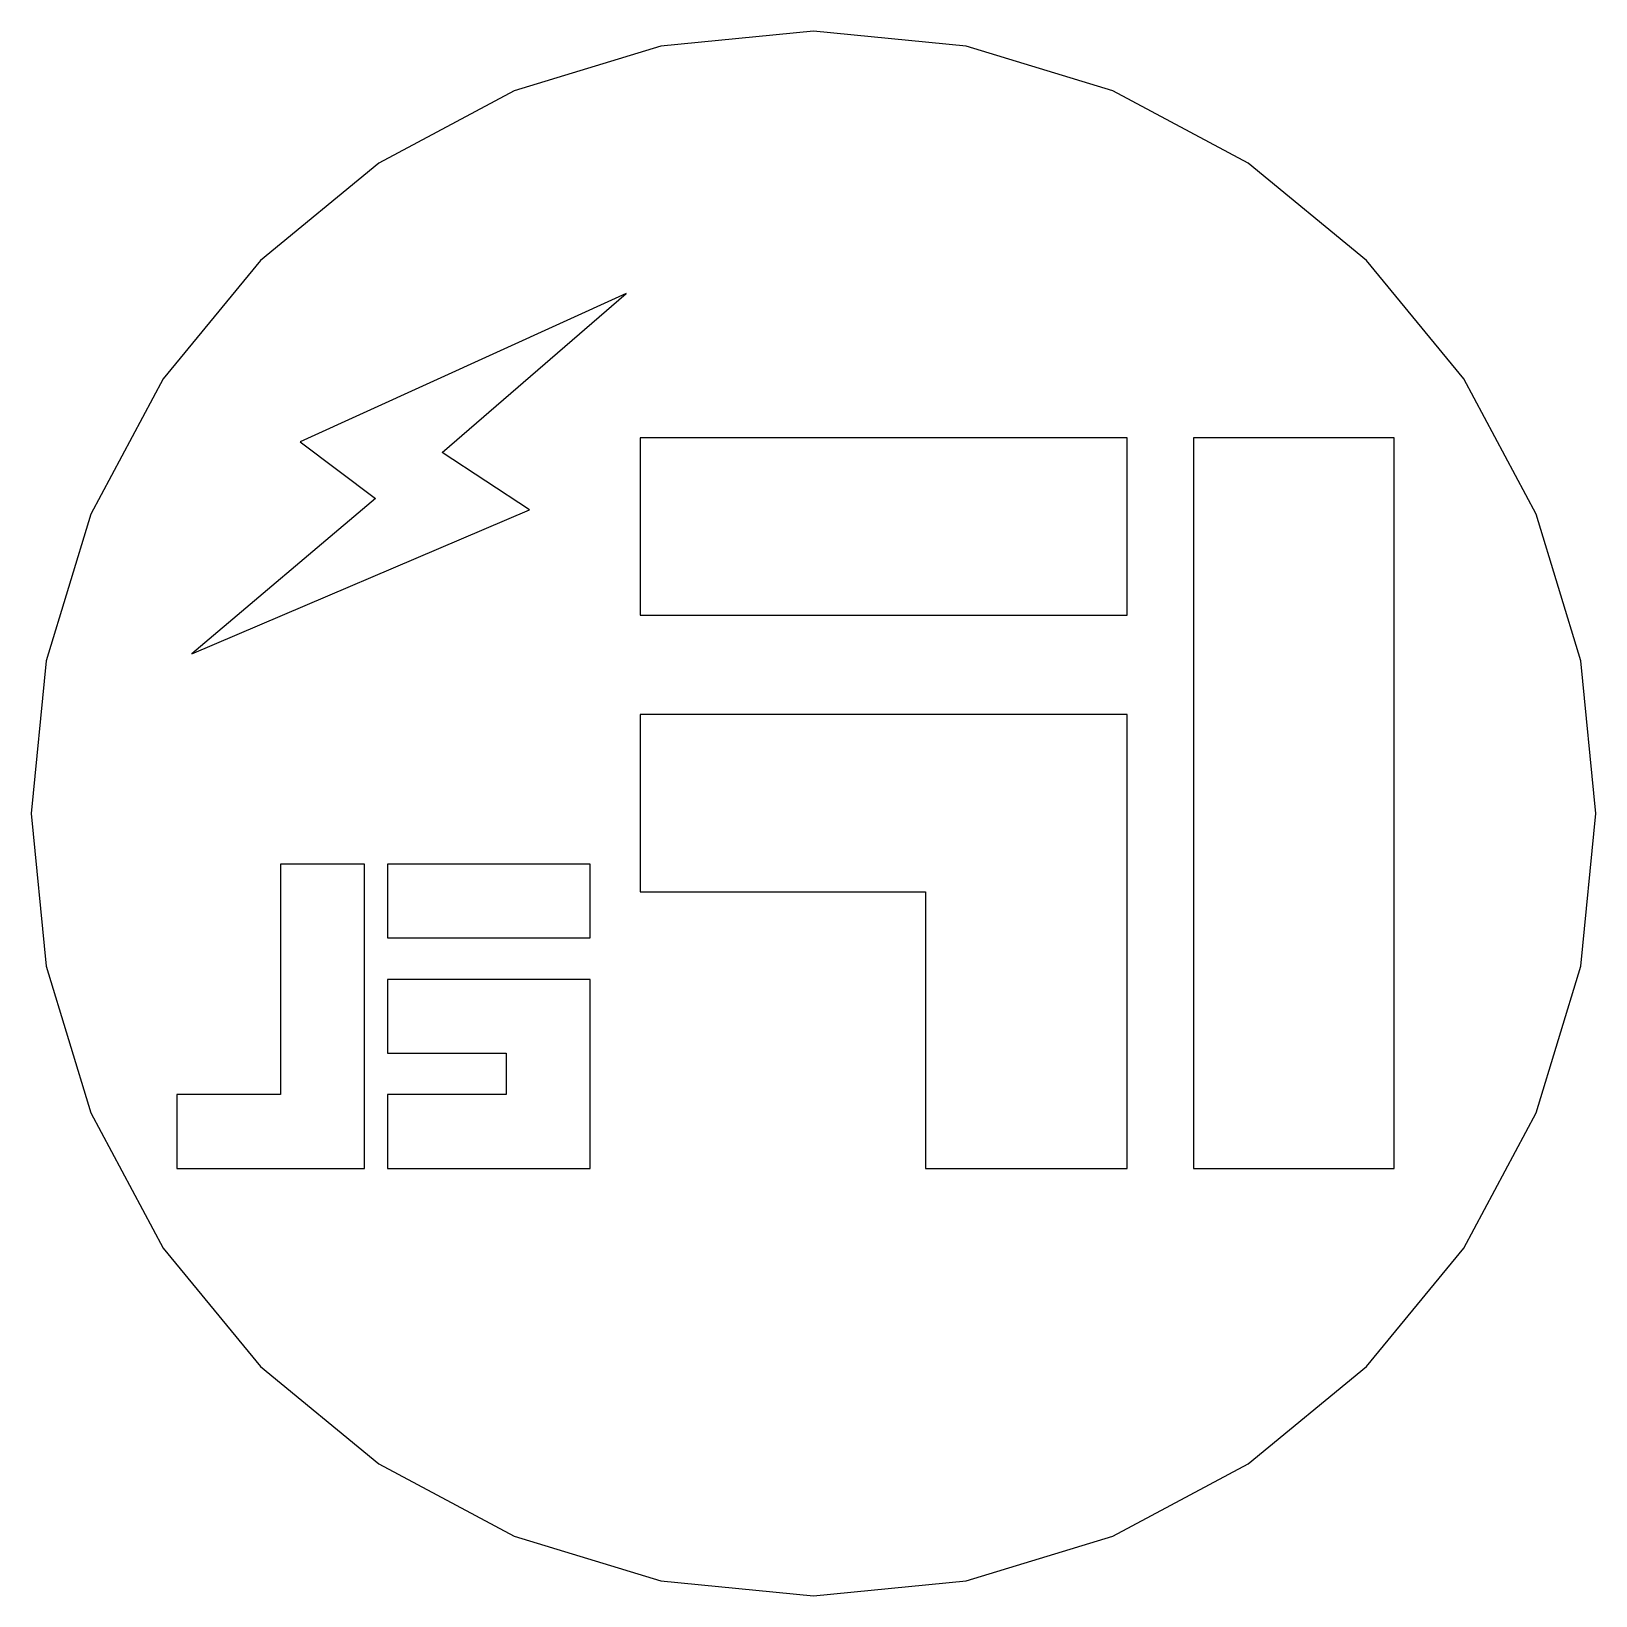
# Model space of a CAD drawing. Extents: x -52.05 to -46.76, y 21.44 to 26.74.
import ezdxf

# ---------------------------------------------------------------- set-up
doc = ezdxf.new("R2010")
doc.units = 0
doc.layers.add('LAYER_1', color=7, linetype='CONTINUOUS')

msp = doc.modelspace()

# ---------------------------------------------------------------- linework, layer by layer
at = {"layer": 'LAYER_1', "color": 250}
for points in [[(-49.4074, 26.7398), (-49.9239, 26.6889), (-50.4206, 26.5383), (-50.8783, 26.2936), (-51.2795, 25.9644), (-51.6087, 25.5632), (-51.8534, 25.1055), (-52.004, 24.6088), (-52.0549, 24.0923), (-52.004, 23.5758), (-51.8534, 23.0791), (-51.6087, 22.6214), (-51.2795, 22.2202), (-50.8783, 21.891), (-50.4206, 21.6463), (-49.9239, 21.4957), (-49.4074, 21.4448), (-48.8909, 21.4957), (-48.3942, 21.6463), (-47.9365, 21.891), (-47.5353, 22.2202), (-47.2061, 22.6214), (-46.9614, 23.0791), (-46.8108, 23.5758), (-46.7599, 24.0923), (-46.8108, 24.6088), (-46.9614, 25.1055), (-47.2061, 25.5632), (-47.5353, 25.9644), (-47.9365, 26.2936), (-48.3942, 26.5383), (-48.8909, 26.6889)], [(-51.5114, 24.6325), (-50.3688, 25.1202), (-50.6647, 25.3144), (-50.0417, 25.8524), (-51.1444, 25.3506), (-50.8895, 25.1587), (-51.5114, 24.6325)], [(-48.3459, 24.7635), (-48.3459, 25.3636), (-49.9945, 25.3636), (-49.9945, 24.7635), (-48.3459, 24.7635)], [(-47.4425, 22.8907), (-47.4425, 25.3636), (-48.1217, 25.3636), (-48.1217, 22.8907), (-47.4425, 22.8907)], [(-49.0284, 23.8271), (-49.0284, 22.8907), (-48.3459, 22.8907), (-48.3459, 24.4272), (-49.9945, 24.4272), (-49.9945, 23.8271), (-49.0284, 23.8271)], [(-50.9267, 22.8907), (-50.9267, 23.921), (-51.211, 23.921), (-51.211, 23.1407), (-51.5627, 23.1407), (-51.5627, 22.8907), (-50.9267, 22.8907)], [(-50.1629, 23.671), (-50.1629, 23.921), (-50.8498, 23.921), (-50.8498, 23.671), (-50.1629, 23.671)], [(-50.1629, 22.8907), (-50.1629, 23.5309), (-50.8498, 23.5309), (-50.8498, 23.2809), (-50.4472, 23.2809), (-50.4472, 23.1407), (-50.8498, 23.1407), (-50.8498, 22.8907), (-50.1629, 22.8907)]]:
    msp.add_lwpolyline(points, close=True, dxfattribs=at)

doc.saveas('drawing.dxf')
